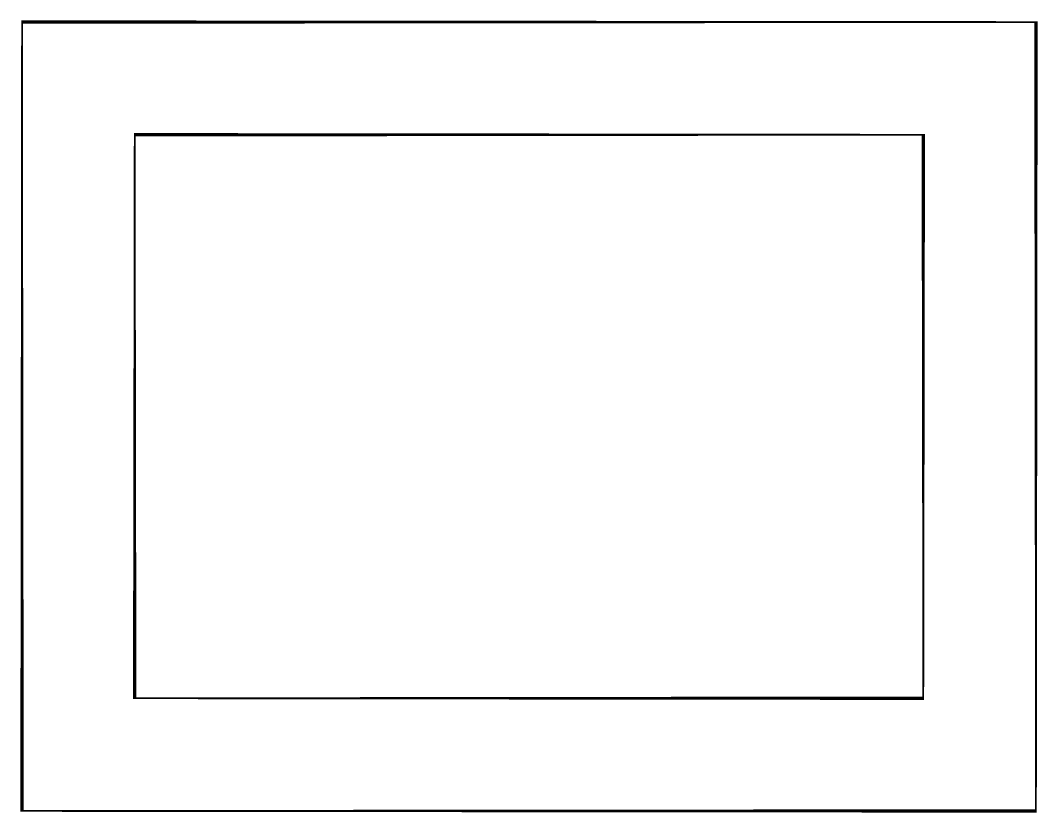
# Model space of a CAD drawing. Header units: millimetres. Extents: x 9.8 to 100.2, y 9.8 to 80.2.
import ezdxf

# ---------------------------------------------------------------- set-up
doc = ezdxf.new("R2010")
doc.units = ezdxf.units.MM
doc.layers.add('CUT', color=7, linetype='Continuous')

msp = doc.modelspace()

# ---------------------------------------------------------------- linework, layer by layer
at = {"layer": 'CUT'}
for points in [[(10, 10, 0.15, 0.3, 0), (100, 10, 0.15, 0.3, 0), (100, 80, 0.15, 0.3, 0), (10, 80, 0.15, 0.3, 0)], [(20, 20, 0.15, 0.3, 0), (90, 20, 0.15, 0.3, 0), (90, 70, 0.15, 0.3, 0), (20, 70, 0.15, 0.3, 0)]]:
    msp.add_lwpolyline(points, format="xyseb", close=True, dxfattribs=at)

doc.saveas('drawing.dxf')
